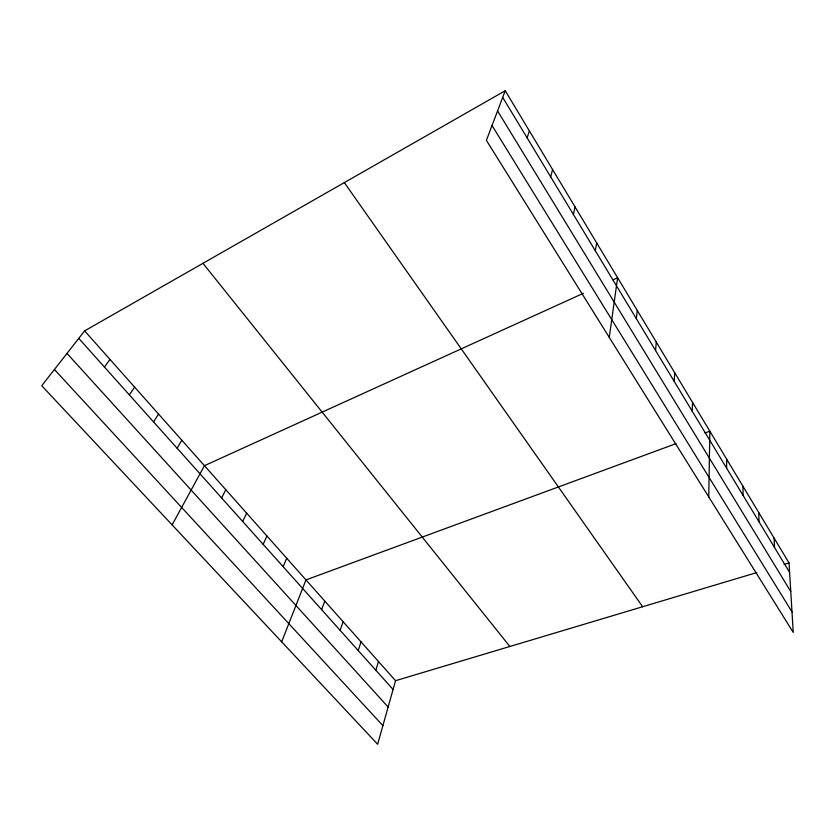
<?xml version="1.0" encoding="UTF-8"?>
<svg xmlns="http://www.w3.org/2000/svg" width="835" height="835" viewBox="0 0 835 835"><rect width="100%" height="100%" fill="white"/><g stroke="black" fill="none" stroke-linecap="round" stroke-linejoin="round"><path stroke-width="1.25" d="M708.758 496.94L709.844 431.194L705.011 432.968M692.215 411.206L692.539 402.397M674.189 381.355L674.69 372.702M655.569 350.533L656.279 342.058M636.353 318.709L637.262 310.422M609.258 337.382L617.618 277.742L612.9 279.892M595.313 250.771L596.691 242.922M573.394 214.48L575.033 206.882M550.683 176.863L552.603 169.557M84.627 330.879L395.55 680.702L377.639 744.267L41.75 385.728L84.627 330.879L505.227 90.733L789.023 562.936L793.25 632.439L486.398 140.363L505.227 90.733M375.854 670.244L378.485 661.508M527.135 137.879L529.348 130.865M358.215 650.528L361.012 641.844M340.137 630.341L343.112 621.699M321.611 609.644L324.773 601.064M281.677 641.833L305.965 579.908L676.016 443.646M283.148 566.673L286.687 558.218M263.161 544.357L266.918 535.976M242.661 521.457L246.628 513.149M221.619 497.942L225.805 489.727M172.125 524.891L204.439 465.68L583.373 293.315M177.114 448.238L181.811 440.222M153.577 421.946L158.546 414.045M129.362 394.892L134.612 387.116M104.438 367.056L109.98 359.405M395.55 680.702L756.813 572.57M784.065 564.418L789.023 562.936M54.421 369.519L382.889 725.625M66.998 353.424L388.139 707.015M78.772 338.373L393.076 689.48M202.968 263.317L509.872 646.488M344.323 182.604L642.647 606.742M492.034 125.511L791.997 611.898M497.566 110.93L790.755 591.514M502.701 97.413L789.597 572.434M774.097 538.095L774.546 547.509M758.733 512.533L759.046 521.854M742.92 486.22L743.087 495.426M726.627 459.114L726.638 468.205"/></g></svg>
